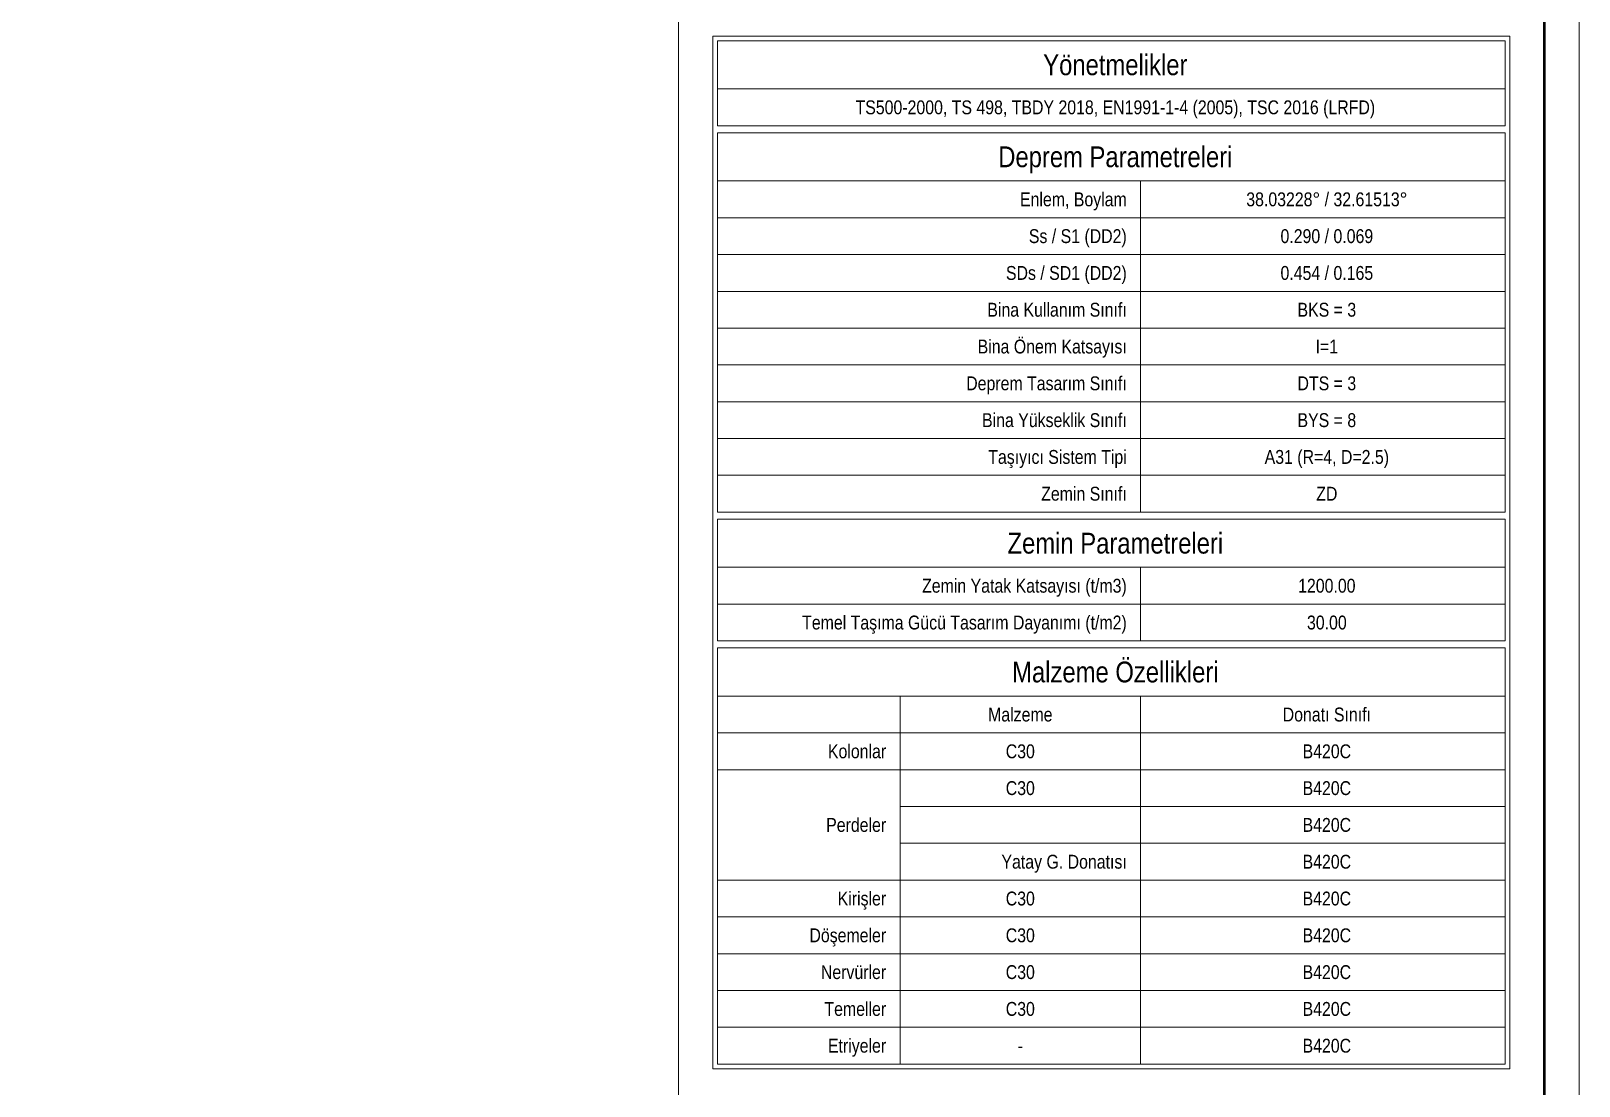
# Model space of a CAD drawing. Header units: millimetres. Extents: x -267 to 94375, y 6431 to 10838.
# Drawn here: x 38388 to 39505, y 7099 to 7861 of the extents above; entities that cross this region are included whole.
import ezdxf
from ezdxf.enums import TextEntityAlignment as Align

# ---------------------------------------------------------------- set-up
doc = ezdxf.new("R2010")
doc.units = ezdxf.units.MM
doc.header["$LTSCALE"] = 0.0001
for name, color, linetype, lineweight in [('Metraj Tablosu Ana Başlık', 1, 'Continuous', 20), ('Metraj Tablosu Başlık', 1, 'Continuous', 20), ('SHEETSUMMARY-50', 152, 'Continuous', 20), ('SheetView', 40, 'Continuous', 20), ('SheetViewOut', 231, 'Continuous', 20)]:
    doc.layers.add(name, color=color, linetype=linetype, lineweight=lineweight)
doc.layers.add('Metraj Tablosu Yazı', color=8, linetype='Continuous', lineweight=20, true_color=0x414141)
doc.layers.add('Metraj Tablosu Çizgi', color=171, linetype='Continuous', lineweight=20, true_color=0xaaaaff)
doc.styles.add('YAZI (BEYKENT)', font='')
doc.styles.get('YAZI (BEYKENT)').set_extended_font_data('Bahnschrift Light Condensed')

msp = doc.modelspace()

# ---------------------------------------------------------------- linework, layer by layer
at = {"layer": 'Metraj Tablosu Çizgi'}
for points in [[(38880.33, 7857.22), (39455.33, 7857.22)], [(38880.33, 7857.22), (38880.33, 7111.81)], [(39455.33, 7857.22), (39455.33, 7111.81)], [(38883.66, 7853.89), (39451.99, 7853.89)], [(38883.66, 7853.89), (38883.66, 7819.05)], [(39451.99, 7853.89), (39451.99, 7819.05)], [(38883.66, 7819.05), (39451.99, 7819.05)], [(38883.66, 7819.05), (39451.99, 7819.05)], [(38883.66, 7819.05), (38883.66, 7792.48)], [(39451.99, 7819.05), (39451.99, 7792.48)], [(38883.66, 7792.48), (39451.99, 7792.48)], [(38883.66, 7787.48), (39451.99, 7787.48)], [(38883.66, 7787.48), (38883.66, 7752.64)], [(39451.99, 7787.48), (39451.99, 7752.64)], [(38883.66, 7752.64), (39451.99, 7752.64)], [(38883.66, 7752.64), (39188.92, 7752.64)], [(38883.66, 7752.64), (38883.66, 7726.08)], [(39188.92, 7752.64), (39188.92, 7726.08)], [(39188.92, 7752.64), (39451.99, 7752.64)], [(39188.92, 7752.64), (39188.92, 7726.08)], [(39451.99, 7752.64), (39451.99, 7726.08)], [(38883.66, 7726.08), (39188.92, 7726.08)], [(38883.66, 7726.08), (39188.92, 7726.08)], [(38883.66, 7726.08), (38883.66, 7699.52)], [(39188.92, 7726.08), (39451.99, 7726.08)], [(39188.92, 7726.08), (39188.92, 7699.52)], [(39188.92, 7726.08), (39451.99, 7726.08)], [(39188.92, 7726.08), (39188.92, 7699.52)], [(39451.99, 7726.08), (39451.99, 7699.52)], [(38883.66, 7699.52), (39188.92, 7699.52)], [(38883.66, 7699.52), (39188.92, 7699.52)], [(38883.66, 7699.52), (38883.66, 7672.95)], [(39188.92, 7699.52), (39451.99, 7699.52)], [(39188.92, 7699.52), (39188.92, 7672.95)], [(39188.92, 7699.52), (39451.99, 7699.52)], [(39188.92, 7699.52), (39188.92, 7672.95)], [(39451.99, 7699.52), (39451.99, 7672.95)], [(38883.66, 7672.95), (39188.92, 7672.95)], [(38883.66, 7672.95), (39188.92, 7672.95)], [(38883.66, 7672.95), (38883.66, 7646.39)], [(39188.92, 7672.95), (39451.99, 7672.95)], [(39188.92, 7672.95), (39188.92, 7646.39)], [(39188.92, 7672.95), (39451.99, 7672.95)], [(39188.92, 7672.95), (39188.92, 7646.39)], [(39451.99, 7672.95), (39451.99, 7646.39)], [(38883.66, 7646.39), (39188.92, 7646.39)], [(38883.66, 7646.39), (39188.92, 7646.39)], [(38883.66, 7646.39), (38883.66, 7619.83)], [(39188.92, 7646.39), (39451.99, 7646.39)], [(39188.92, 7646.39), (39188.92, 7619.83)], [(39188.92, 7646.39), (39451.99, 7646.39)], [(39188.92, 7646.39), (39188.92, 7619.83)], [(39451.99, 7646.39), (39451.99, 7619.83)], [(38883.66, 7619.83), (39188.92, 7619.83)], [(38883.66, 7619.83), (39188.92, 7619.83)], [(38883.66, 7619.83), (38883.66, 7593.27)], [(39188.92, 7619.83), (39451.99, 7619.83)], [(39188.92, 7619.83), (39188.92, 7593.27)], [(39188.92, 7619.83), (39451.99, 7619.83)], [(39188.92, 7619.83), (39188.92, 7593.27)], [(39451.99, 7619.83), (39451.99, 7593.27)], [(38883.66, 7593.27), (39188.92, 7593.27)], [(38883.66, 7593.27), (39188.92, 7593.27)], [(38883.66, 7593.27), (38883.66, 7566.7)], [(39188.92, 7593.27), (39451.99, 7593.27)], [(39188.92, 7593.27), (39188.92, 7566.7)], [(39188.92, 7593.27), (39451.99, 7593.27)], [(39188.92, 7593.27), (39188.92, 7566.7)], [(39451.99, 7593.27), (39451.99, 7566.7)], [(38883.66, 7566.7), (39188.92, 7566.7)], [(38883.66, 7566.7), (39188.92, 7566.7)], [(38883.66, 7566.7), (38883.66, 7540.14)], [(39188.92, 7566.7), (39451.99, 7566.7)], [(39188.92, 7566.7), (39188.92, 7540.14)], [(39188.92, 7566.7), (39451.99, 7566.7)], [(39188.92, 7566.7), (39188.92, 7540.14)], [(39451.99, 7566.7), (39451.99, 7540.14)], [(38883.66, 7540.14), (39188.92, 7540.14)], [(38883.66, 7540.14), (39188.92, 7540.14)], [(38883.66, 7540.14), (38883.66, 7513.58)], [(39188.92, 7540.14), (39451.99, 7540.14)], [(39188.92, 7540.14), (39188.92, 7513.58)], [(39188.92, 7540.14), (39451.99, 7540.14)], [(39188.92, 7540.14), (39188.92, 7513.58)], [(39451.99, 7540.14), (39451.99, 7513.58)], [(38883.66, 7513.58), (39188.92, 7513.58)], [(38883.66, 7508.58), (39451.99, 7508.58)], [(38883.66, 7508.58), (38883.66, 7473.73)], [(39188.92, 7513.58), (39451.99, 7513.58)], [(39451.99, 7508.58), (39451.99, 7473.73)], [(38883.66, 7473.73), (39451.99, 7473.73)], [(38883.66, 7473.73), (39188.92, 7473.73)], [(38883.66, 7473.73), (38883.66, 7447.17)], [(39188.92, 7473.73), (39188.92, 7447.17)], [(39188.92, 7473.73), (39451.99, 7473.73)], [(39188.92, 7473.73), (39188.92, 7447.17)], [(39451.99, 7473.73), (39451.99, 7447.17)], [(38883.66, 7447.17), (39188.92, 7447.17)], [(38883.66, 7447.17), (39188.92, 7447.17)], [(38883.66, 7447.17), (38883.66, 7420.61)], [(39188.92, 7447.17), (39451.99, 7447.17)], [(39188.92, 7447.17), (39188.92, 7420.61)], [(39188.92, 7447.17), (39451.99, 7447.17)], [(39188.92, 7447.17), (39188.92, 7420.61)], [(39451.99, 7447.17), (39451.99, 7420.61)], [(38883.66, 7420.61), (39188.92, 7420.61)], [(39188.92, 7420.61), (39451.99, 7420.61)], [(38883.66, 7415.61), (39451.99, 7415.61)], [(38883.66, 7415.61), (38883.66, 7380.77)], [(39451.99, 7415.61), (39451.99, 7380.77)], [(38883.66, 7380.77), (39451.99, 7380.77)], [(38883.66, 7380.77), (39015.29, 7380.77)], [(38883.66, 7380.77), (38883.66, 7354.2)], [(39015.29, 7380.77), (39015.29, 7354.2)], [(39015.29, 7380.77), (39188.92, 7380.77)], [(39015.29, 7380.77), (39015.29, 7354.2)], [(39188.92, 7380.77), (39188.92, 7354.2)], [(39188.92, 7380.77), (39451.99, 7380.77)], [(39188.92, 7380.77), (39188.92, 7354.2)], [(39451.99, 7380.77), (39451.99, 7354.2)], [(38883.66, 7354.2), (39015.29, 7354.2)], [(38883.66, 7354.2), (39015.29, 7354.2)], [(38883.66, 7354.2), (38883.66, 7327.64)], [(39015.29, 7354.2), (39188.92, 7354.2)], [(39015.29, 7354.2), (39015.29, 7327.64)], [(39015.29, 7354.2), (39188.92, 7354.2)], [(39015.29, 7354.2), (39015.29, 7327.64)], [(39188.92, 7354.2), (39451.99, 7354.2)], [(39188.92, 7354.2), (39188.92, 7327.64)], [(39188.92, 7354.2), (39451.99, 7354.2)], [(39188.92, 7354.2), (39188.92, 7327.64)], [(39451.99, 7354.2), (39451.99, 7327.64)], [(38883.66, 7327.64), (39015.29, 7327.64)], [(38883.66, 7327.64), (39015.29, 7327.64)], [(38883.66, 7327.64), (38883.66, 7247.95)], [(39015.29, 7327.64), (39188.92, 7327.64)], [(39015.29, 7327.64), (39015.29, 7247.95)], [(39015.29, 7327.64), (39188.92, 7327.64)], [(39015.29, 7327.64), (39015.29, 7301.08)], [(39188.92, 7327.64), (39451.99, 7327.64)], [(39188.92, 7327.64), (39188.92, 7301.08)], [(39188.92, 7327.64), (39451.99, 7327.64)], [(39188.92, 7327.64), (39188.92, 7301.08)], [(39451.99, 7327.64), (39451.99, 7301.08)], [(39015.29, 7301.08), (39188.92, 7301.08)], [(39015.29, 7301.08), (39188.92, 7301.08)], [(39015.29, 7301.08), (39015.29, 7274.52)], [(39188.92, 7301.08), (39451.99, 7301.08)], [(39188.92, 7301.08), (39188.92, 7274.52)], [(39188.92, 7301.08), (39451.99, 7301.08)], [(39188.92, 7301.08), (39188.92, 7274.52)], [(39451.99, 7301.08), (39451.99, 7274.52)], [(39015.29, 7274.52), (39188.92, 7274.52)], [(39015.29, 7274.52), (39188.92, 7274.52)], [(39015.29, 7274.52), (39015.29, 7247.95)], [(39188.92, 7274.52), (39451.99, 7274.52)], [(39188.92, 7274.52), (39188.92, 7247.95)], [(39188.92, 7274.52), (39451.99, 7274.52)], [(39188.92, 7274.52), (39188.92, 7247.95)], [(39451.99, 7274.52), (39451.99, 7247.95)], [(38883.66, 7247.95), (39015.29, 7247.95)], [(38883.66, 7247.95), (39015.29, 7247.95)], [(38883.66, 7247.95), (38883.66, 7221.39)], [(39015.29, 7247.95), (39188.92, 7247.95)], [(39015.29, 7247.95), (39015.29, 7221.39)], [(39015.29, 7247.95), (39188.92, 7247.95)], [(39015.29, 7247.95), (39015.29, 7221.39)], [(39188.92, 7247.95), (39451.99, 7247.95)], [(39188.92, 7247.95), (39188.92, 7221.39)], [(39188.92, 7247.95), (39451.99, 7247.95)], [(39188.92, 7247.95), (39188.92, 7221.39)], [(39451.99, 7247.95), (39451.99, 7221.39)], [(38883.66, 7221.39), (39015.29, 7221.39)], [(38883.66, 7221.39), (39015.29, 7221.39)], [(38883.66, 7221.39), (38883.66, 7194.83)], [(39015.29, 7221.39), (39188.92, 7221.39)], [(39015.29, 7221.39), (39015.29, 7194.83)], [(39015.29, 7221.39), (39188.92, 7221.39)], [(39015.29, 7221.39), (39015.29, 7194.83)], [(39188.92, 7221.39), (39451.99, 7221.39)], [(39188.92, 7221.39), (39188.92, 7194.83)], [(39188.92, 7221.39), (39451.99, 7221.39)], [(39188.92, 7221.39), (39188.92, 7194.83)], [(39451.99, 7221.39), (39451.99, 7194.83)], [(38883.66, 7194.83), (39015.29, 7194.83)], [(38883.66, 7194.83), (39015.29, 7194.83)], [(38883.66, 7194.83), (38883.66, 7168.27)], [(39015.29, 7194.83), (39188.92, 7194.83)], [(39015.29, 7194.83), (39015.29, 7168.27)], [(39015.29, 7194.83), (39188.92, 7194.83)], [(39015.29, 7194.83), (39015.29, 7168.27)], [(39188.92, 7194.83), (39451.99, 7194.83)], [(39188.92, 7194.83), (39188.92, 7168.27)], [(39188.92, 7194.83), (39451.99, 7194.83)], [(39188.92, 7194.83), (39188.92, 7168.27)], [(39451.99, 7194.83), (39451.99, 7168.27)], [(38883.66, 7168.27), (39015.29, 7168.27)], [(38883.66, 7168.27), (39015.29, 7168.27)], [(38883.66, 7168.27), (38883.66, 7141.7)], [(39015.29, 7168.27), (39188.92, 7168.27)], [(39015.29, 7168.27), (39015.29, 7141.7)], [(39015.29, 7168.27), (39188.92, 7168.27)], [(39015.29, 7168.27), (39015.29, 7141.7)], [(39188.92, 7168.27), (39451.99, 7168.27)], [(39188.92, 7168.27), (39188.92, 7141.7)], [(39188.92, 7168.27), (39451.99, 7168.27)], [(39188.92, 7168.27), (39188.92, 7141.7)], [(39451.99, 7168.27), (39451.99, 7141.7)], [(38883.66, 7141.7), (39015.29, 7141.7)], [(38883.66, 7141.7), (39015.29, 7141.7)], [(38883.66, 7141.7), (38883.66, 7115.14)], [(39015.29, 7141.7), (39188.92, 7141.7)], [(39015.29, 7141.7), (39015.29, 7115.14)], [(39015.29, 7141.7), (39188.92, 7141.7)], [(39015.29, 7141.7), (39015.29, 7115.14)], [(39188.92, 7141.7), (39451.99, 7141.7)], [(39188.92, 7141.7), (39188.92, 7115.14)], [(39188.92, 7141.7), (39451.99, 7141.7)], [(39188.92, 7141.7), (39188.92, 7115.14)], [(39451.99, 7141.7), (39451.99, 7115.14)], [(38880.33, 7111.81), (39455.33, 7111.81)], [(38883.66, 7115.14), (39015.29, 7115.14)], [(39015.29, 7115.14), (39188.92, 7115.14)], [(39188.92, 7115.14), (39451.99, 7115.14)]]:
    msp.add_lwpolyline(points, dxfattribs=at)
at = {"layer": 'SHEETSUMMARY-50', "const_width": 2, "flags": 128}
msp.add_lwpolyline([(9013.61, 6556.81), (39480.33, 6556.81), (39480.33, 10706.81), (9013.61, 10706.81)], close=True, dxfattribs=at)
at = {"layer": 'SheetView'}
msp.add_lwpolyline([(9038.61, 6581.81), (38855.33, 6581.81), (38855.33, 10681.81), (9038.61, 10681.81)], close=True, dxfattribs=at)
at = {"layer": 'SheetViewOut'}
msp.add_lwpolyline([(8988.61, 6531.81), (39505.33, 6531.81), (39505.33, 10731.81), (8988.61, 10731.81)], close=True, dxfattribs=at)

# ---------------------------------------------------------------- texts
at = {"layer": 'Metraj Tablosu Ana Başlık', "style": 'YAZI (BEYKENT)'}
for s, p in [('Yönetmelikler', (39170.69, 7836.47)), ('Deprem Parametreleri', (39170.69, 7770.06)), ('Zemin Parametreleri', (39170.69, 7491.16)), ('Malzeme Özellikleri', (39170.69, 7398.19))]:
    msp.add_text(s, height=15, dxfattribs=at).set_placement(p, align=Align.MIDDLE_CENTER)
at = {"layer": 'Metraj Tablosu Başlık', "style": 'YAZI (BEYKENT)'}
for s, p in [('Malzeme', (39102.1, 7367.48)), ('Donatı Sınıfı', (39323.32, 7367.48))]:
    msp.add_text(s, height=10, dxfattribs=at).set_placement(p, align=Align.MIDDLE_CENTER)
for s, p in [('Kolonlar', (39005.29, 7340.92)), ('Perdeler', (39005.29, 7287.8)), ('Yatay G. Donatısı', (39178.92, 7261.23)), ('Kirişler', (39005.29, 7234.67)), ('Döşemeler', (39005.29, 7208.11)), ('Nervürler', (39005.29, 7181.55)), ('Temeller', (39005.29, 7154.98)), ('Etriyeler', (39005.29, 7128.42))]:
    msp.add_text(s, height=10, dxfattribs=at).set_placement(p, align=Align.MIDDLE_RIGHT)
at = {"layer": 'Metraj Tablosu Yazı', "style": 'YAZI (BEYKENT)'}
for s, p in [('TS500-2000, TS 498, TBDY 2018, EN1991-1-4 (2005), TSC 2016 (LRFD)', (39170.69, 7805.77)), ('38.03228° / 32.61513°', (39323.32, 7739.36)), ('0.290 / 0.069', (39323.32, 7712.8)), ('0.454 / 0.165', (39323.32, 7686.23)), ('BKS = 3', (39323.32, 7659.67)), ('I=1', (39323.32, 7633.11)), ('DTS = 3', (39323.32, 7606.55)), ('BYS = 8', (39323.32, 7579.98)), ('A31 (R=4, D=2.5)', (39323.32, 7553.42)), ('ZD', (39323.32, 7526.86)), ('1200.00', (39323.32, 7460.45)), ('30.00', (39323.32, 7433.89)), ('C30', (39102.1, 7340.92)), ('B420C', (39323.32, 7340.92)), ('C30', (39102.1, 7314.36)), ('B420C', (39323.32, 7314.36)), ('B420C', (39323.32, 7287.8)), ('B420C', (39323.32, 7261.23)), ('C30', (39102.1, 7234.67)), ('B420C', (39323.32, 7234.67)), ('C30', (39102.1, 7208.11)), ('B420C', (39323.32, 7208.11)), ('C30', (39102.1, 7181.55)), ('B420C', (39323.32, 7181.55)), ('C30', (39102.1, 7154.98)), ('B420C', (39323.32, 7154.98)), ('-', (39102.1, 7128.42)), ('B420C', (39323.32, 7128.42))]:
    msp.add_text(s, height=10, dxfattribs=at).set_placement(p, align=Align.MIDDLE_CENTER)
for s, p in [('Enlem, Boylam', (39178.92, 7739.36)), ('Ss / S1 (DD2)', (39178.92, 7712.8)), ('SDs / SD1 (DD2)', (39178.92, 7686.23)), ('Bina Kullanım Sınıfı', (39178.92, 7659.67)), ('Bina Önem Katsayısı', (39178.92, 7633.11)), ('Deprem Tasarım Sınıfı', (39178.92, 7606.55)), ('Bina Yükseklik Sınıfı', (39178.92, 7579.98)), ('Taşıyıcı Sistem Tipi', (39178.92, 7553.42)), ('Zemin Sınıfı', (39178.92, 7526.86)), ('Zemin Yatak Katsayısı (t/m3)', (39178.92, 7460.45)), ('Temel Taşıma Gücü Tasarım Dayanımı (t/m2)', (39178.92, 7433.89))]:
    msp.add_text(s, height=10, dxfattribs=at).set_placement(p, align=Align.MIDDLE_RIGHT)

doc.saveas('drawing.dxf')
